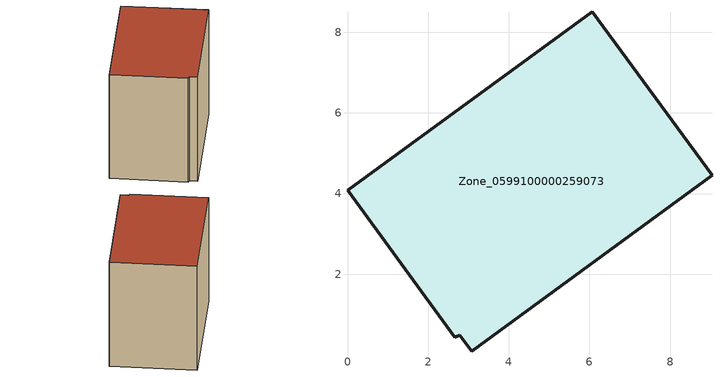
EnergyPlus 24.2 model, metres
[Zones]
Zone_0599100000259073
 floor ground (C_G): 2.78,0.49 2.65,0.43 0,4.08 6.07,8.51 9.04,4.45 3.09,0.09 z0
 wall outside (C_F): 9.04,4.45 6.07,8.51 0,4.08 2.65,0.43 2.78,0.49 3.09,0.09 9.04,4.45 z0:6.91
 roof outside (C_R): 2.78,0.49 3.09,0.09 9.04,4.45 6.07,8.51 0,4.08 2.65,0.43 z6.91
[BUILDING]
Pand.0599100000259073: North Axis=0; Terrain=City; Loads Convergence Tolerance Value=0.04; Temperature Convergence Tolerance Value=0.4; Solar Distribution=FullExterior; Maximum Number of Warmup Days=25; Minimum Number of Warmup Days=1
[Site:Location]
Rotterdam.The.Hague.AP_ZH_NLD Design_Conditions: Latitude=51.96; Longitude=4.45; Time Zone=1; Elevation=-4.5
[SITE:GROUNDTEMPERATURE:BUILDINGSURFACE]
18, 18, 18, 18, 18, 18, 18, 18, 18, 18, 18, 18
[MATERIAL] Thermal Absorptance=0.9; Solar Absorptance=0.7; Visible Absorptance=0.7
Name | Roughness | Thickness | Conductivity | Density | Specific Heat
G.TI.1946 | MediumSmooth | 0.15 | 1 | 540 | 1210
F.TI.1946 | Rough | 0.3 | 0.857143 | 1920 | 840
R.TI.1946 | MediumRough | 0.2 | 0.1 | 1500 | 1000
[CONSTRUCTION]
C_G: G.TI.1946
C_F: F.TI.1946
C_R: R.TI.1946
[ZONE]
Zone_0599100000259073: Type=1; Multiplier=1; Ceiling Height=Autocalculate; Volume=Autocalculate; Floor Area=autocalculate; Part of Total Floor Area=Yes
[ZONEINFILTRATION:DESIGNFLOWRATE]
Infil_Zone_0599100000259073: Zone or ZoneList or Space or SpaceList=Zone_0599100000259073; Schedule=AlwaysOn; Design Flow Rate Calculation Method=Flow/Area; Flow Rate per Floor Area=0.003; Constant Term Coefficient=1; Temperature Term Coefficient=0; Velocity Term Coefficient=0; Velocity Squared Term Coefficient=0
[HVACTEMPLATE:ZONE:IDEALLOADSAIRSYSTEM]
Zone_0599100000259073: Maximum Heating Supply Air Temperature=50; Minimum Cooling Supply Air Temperature=13; Maximum Heating Supply Air Humidity Ratio=0.0156; Minimum Cooling Supply Air Humidity Ratio=0.0077; Heating Limit=NoLimit; Cooling Limit=NoLimit; Dehumidification Control Type=ConstantSensibleHeatRatio; Cooling Sensible Heat Ratio=0.7; Dehumidification Setpoint=60; Humidification Control Type=None; Humidification Setpoint=30; Outdoor Air Method=None; Outdoor Air Flow Rate per Person=0.00944; Outdoor Air Flow Rate per Zone Floor Area=0; Outdoor Air Flow Rate per Zone=0; Demand Controlled Ventilation Type=None; Outdoor Air Economizer Type=NoEconomizer; Heat Recovery Type=None; Sensible Heat Recovery Effectiveness=0.7; Latent Heat Recovery Effectiveness=0.65
[ZONECONTROL:THERMOSTAT]
ThermostatControl_Zone_0599100000259073: Zone or ZoneList=Zone_0599100000259073; Control Type Schedule=DualSetpointControlType; Control 1=Thermostat_Zone_0599100000259073; Temperature Difference Between Cutout And Setpoint=0
[THERMOSTATSETPOINT:DUALSETPOINT]
Thermostat_Zone_0599100000259073: Heating Setpoint Temperature Schedule=HeatingSetpoint_Zone_0599100000259073; Cooling Setpoint Temperature Schedule=CoolingSetpoint_Zone_0599100000259073
[SCHEDULE:COMPACT]
HeatingSetpoint_Zone_0599100000259073: Through: 12/31, For: AllDays, Until: 24:00, 21
CoolingSetpoint_Zone_0599100000259073: Through: 12/31, For: AllDays, Until: 24:00, 24
DualSetpointControlType: Through: 12/31, For: AllDays, Until: 24:00, 4
AlwaysOn: Through: 12/31, For: AllDays, Until: 24:00, 1
